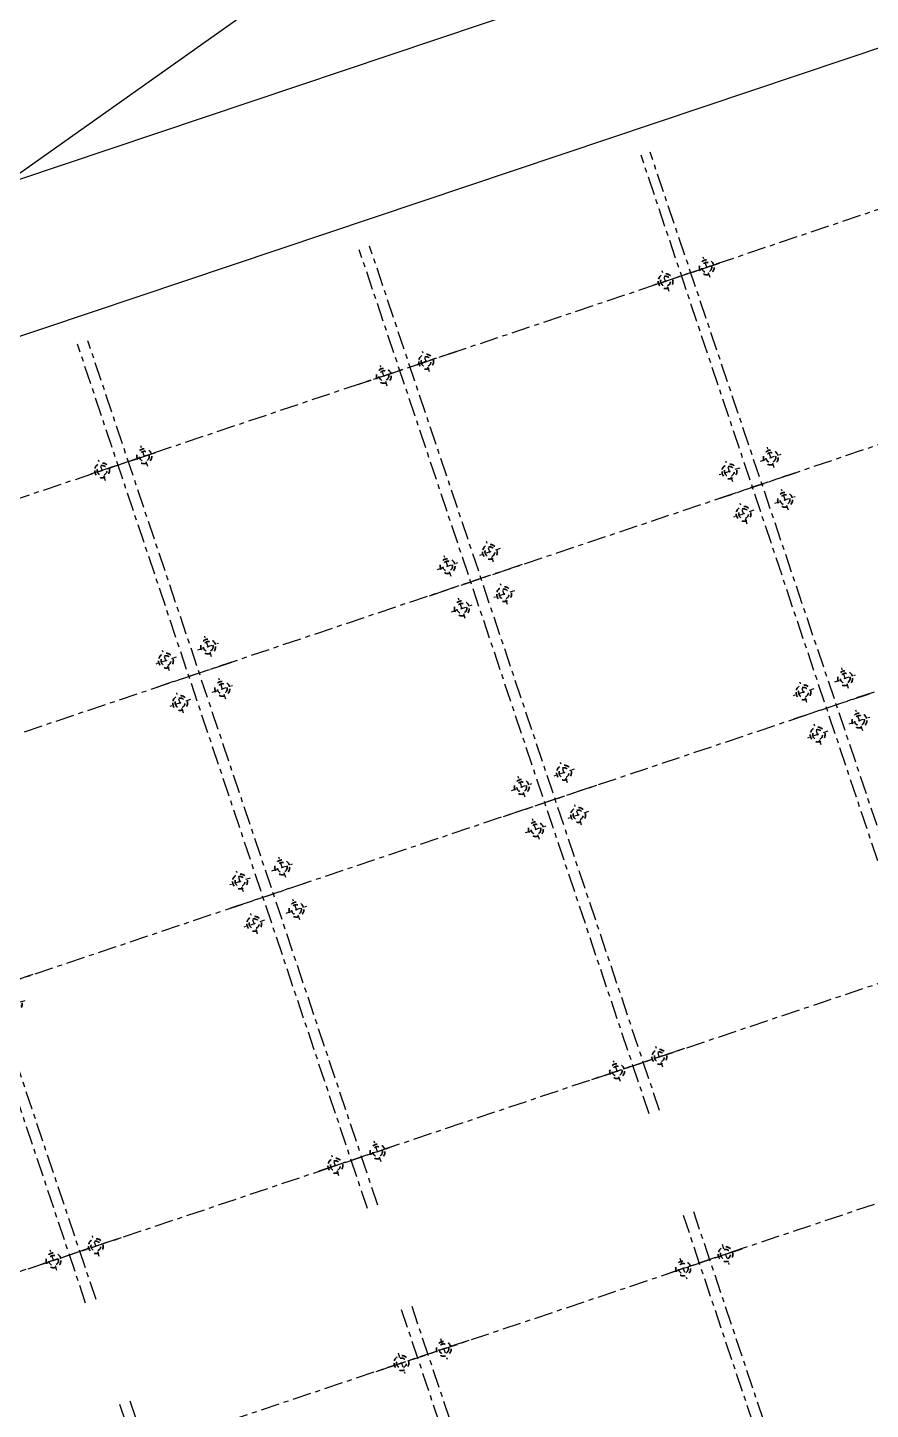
# Model space of a CAD drawing. Header units: metres. Extents: x 568006 to 1139366, y 2064802 to 4131555.
# Drawn here: x 569639.1 to 569656.12, y 2065000.79 to 2065028.67 of the extents above; entities that cross this region are included whole.
import ezdxf
from ezdxf.enums import TextEntityAlignment as Align
from ezdxf.xclip import XClip

# ---------------------------------------------------------------- set-up
doc = ezdxf.new("R2010")
doc.units = ezdxf.units.M
doc.header["$XCLIPFRAME"] = 0
doc.linetypes.add('CENTER2', pattern=[1.125, 0.75, -0.125, 0.125, -0.125])
doc.linetypes.add('HIDDEN', pattern=[0.375, 0.25, -0.125])
doc.layers.get('0').update_dxf_attribs({"linetype": 'CONTINUOUS'})
doc.layers.add('-WALL', color=4, linetype='CONTINUOUS', lineweight=35)
doc.layers.add('hung-demlonha', color=7, linetype='CONTINUOUS', lineweight=15)
for name, color, linetype in [('01.AXIS', 160, 'CENTER2'), ('CDC.01.AXIS', 160, 'CENTER2'), ('datOlienke', 42, 'CONTINUOUS'), ('ghi_chu', 7, 'CONTINUOUS'), ('LogDg', 7, 'CONTINUOUS'), ('ViaHeS', 32, 'CONTINUOUS')]:
    doc.layers.add(name, color=color, linetype=linetype)
doc.layers.add('KCS_Plotter', color=11, linetype='CONTINUOUS', plot=False)
doc.styles.add('QH1', font='arialbd.ttf', dxfattribs={"width": 0.8})

# ---------------------------------------------------------------- blocks, each defined once
blk = doc.blocks.new('A$C758D662A')
at = {"linetype": 'HIDDEN', "ltscale": 500}
for radius in [300, 200]:
    blk.add_circle((0, 0), radius, dxfattribs=at)
at = {"layer": 'CDC.01.AXIS', "ltscale": 200}
for p, q in [((437, 0), (-437, 0)), ((0, 437), (0, -437))]:
    blk.add_line(p, q, dxfattribs=at)
blk = doc.blocks.new('MAU M1SH')
at = {"layer": '01.AXIS', "ltscale": 500}
for p, q in [((-370, 15724), (-370, -2671)), ((5410, 15724), (5410, -2671)), ((-1468, 14700), (6323, 14700)), ((-1468, 9100), (6323, 9100)), ((-1468, 4400), (6323, 4400)), ((-1575, -100), (6216, -100))]:
    blk.add_line(p, q, dxfattribs=at)
at = {"xscale": 0.5, "yscale": 0.5, "zscale": 0.5}
for p in [(-30, 14700), (5070, 14700), (-30, 9550), (5070, 9550), (-30, 8650), (5070, 8650), (-30, 4850), (5070, 4850), (-30, 3950), (5070, 3950), (-30, -100), (5070, -100)]:
    blk.add_blockref('A$C758D662A', p, dxfattribs=at)
blk = doc.blocks.new('tmbc_khub')
at = {"layer": 'datOlienke'}
blk.add_lwpolyline([(-107.774, 268.195), (-114.214, 271.306), (-225.994, 233.793), (-229.369, 227.393), (-221.165, 198.49), (-215.059, 195.271), (-100.606, 233.681), (-97.566, 239.974)], close=True, dxfattribs=at)
at = {"layer": 'LogDg'}
blk.add_lwpolyline([(-226.964, 196.948, 0.428104), (-216.723, 191.548), (-99.763, 230.799, 0.421043), (-94.785, 241.105), (-104.991, 269.324, 0.407417), (-115.06, 274.187), (-230.015, 235.609, 0.400458), (-235.165, 225.84)], format="xyb", close=True, dxfattribs=at)
at = {"layer": 'ViaHeS'}
blk.add_lwpolyline([(-107.774, 268.195), (-114.214, 271.306), (-225.994, 233.793), (-229.369, 227.393), (-221.165, 198.49), (-215.059, 195.271), (-100.606, 233.681), (-97.566, 239.974)], close=True, dxfattribs=at)
at = {"layer": '-WALL'}
for p, xscale, yscale, zscale, rotation in [((-127.358, 263.528), 0.001, 0.001, 0.001, 198.6277391140948), ((-137.8, 260.016), -0.0009999999999999992, 0.0009999999999999992, 0.001, 198.5514994859781), ((-138.71, 259.71), 0.001000000000000001, 0.001000000000000001, 0.001000000000000001, 198.5514993975344), ((-149.176, 256.198), -0.0009999999999999992, 0.0009999999999999992, 0.001, 198.5514994859781), ((-150.087, 255.892), 0.001000000000000001, 0.001000000000000001, 0.001000000000000001, 198.5514993975344), ((-122.332, 229.765), -0.001, 0.001, 0.001, 18.55149980698751), ((-132.798, 226.252), 0.0009999999999999998, 0.0009999999999999998, 0.0009999999999999998, 18.55149961148334), ((-133.709, 225.947), -0.0009999999999999998, 0.0009999999999999998, 0.0009999999999999998, 18.55150144370499), ((-144.175, 222.435), 0.0009999999999999998, 0.0009999999999999998, 0.0009999999999999998, 18.55149961148334)]:
    blk.add_blockref('MAU M1SH', p, dxfattribs=dict(at, xscale=xscale, yscale=yscale, zscale=zscale, rotation=rotation))
at = {"layer": 'hung-demlonha', "color": 7, "ltscale": 5, "style": 'QH1', "width": 0.65}
for tag, p in [('BT04', (-109.598, 191.643)), ('BT06', (-305.798, 171.199)), ('BT05', (-282.572, 137.244))]:
    blk.add_attdef(tag, text='', height=3.96, rotation=0, dxfattribs=at).set_placement(p, align=Align.CENTER)

msp = doc.modelspace()

# ---------------------------------------------------------------- block references
at = {"layer": 'ghi_chu'}
ref = msp.add_blockref('tmbc_khub', (569785.007, 2064761.833), dxfattribs=at)
XClip(ref).set_block_clipping_path([(-196.9317021817, 224.973894045), (-4.975069496, 387.4432126731)])

# ---------------------------------------------------------------- next in the draw order: linework, layer by layer
at = {"layer": 'KCS_Plotter'}
msp.add_line((569579.96, 2064984.033), (569817.56, 2065152.05), dxfattribs=at)

doc.saveas('drawing.dxf')
